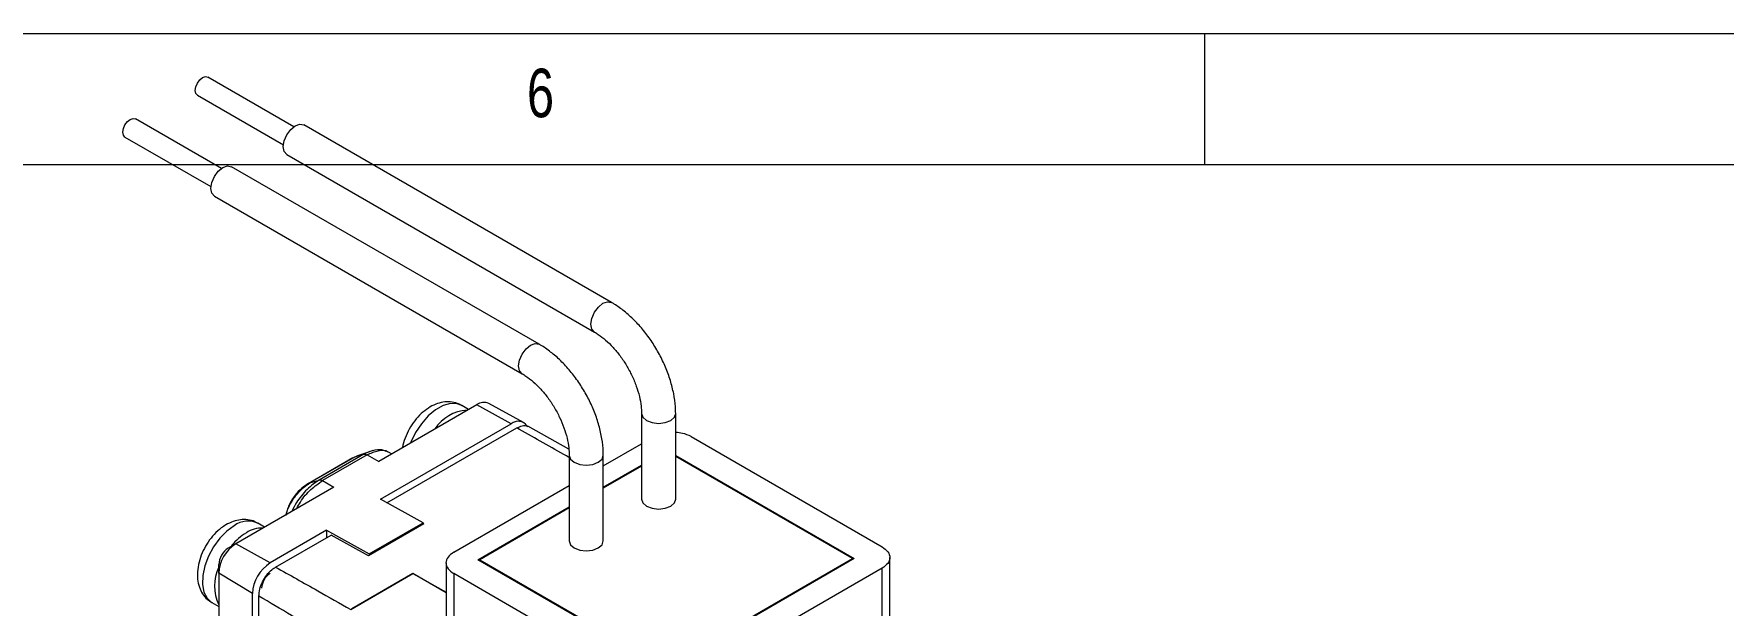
# Model space of a CAD drawing. Header units: inches. Extents: x 0.2 to 16.3, y 0.2 to 11.5.
# Drawn here: x 10.447 to 12.983, y 10.638 to 11.496 of the extents above; entities that cross this region are included whole.
import ezdxf

# ---------------------------------------------------------------- set-up
doc = ezdxf.new("R2010")
doc.units = ezdxf.units.IN
doc.header["$MEASUREMENT"] = 0
doc.styles.add('SLDTEXTSTYLE1', font='TXT', dxfattribs={"width": 0.75})

msp = doc.modelspace()

# ---------------------------------------------------------------- linework, layer by layer
at = {"color": 7, "linetype": 'Continuous', "lineweight": 18}
for p, q in [((16.3386, 11.4961), (0.1969, 11.4961)), ((12.2047, 11.4961), (12.2047, 11.2992)), ((10.8377, 11.3565), (10.7086, 11.431)), ((10.6929, 11.4037), (10.822, 11.3292)), ((10.7292, 11.2938), (10.6001, 11.3683)), ((10.5843, 11.341), (10.7134, 11.2665)), ((11.3146, 11.0925), (10.8527, 11.3592)), ((10.8271, 11.3148), (11.289, 11.0482)), ((16.1516, 11.2992), (0.3937, 11.2992)), ((11.206, 11.0299), (10.7442, 11.2965)), ((10.7186, 11.2522), (11.1804, 10.9855)), ((11.1125, 10.9391), (10.9651, 10.854)), ((11.1001, 10.932), (11.0899, 10.9379)), ((11.164, 10.9104), (11.1125, 10.9391)), ((11.1825, 10.9124), (11.1303, 10.9411)), ((10.9677, 10.7971), (11.164, 10.9104)), ((11.2506, 10.8722), (11.1888, 10.9066)), ((11.3597, 10.9257), (11.3597, 10.7971)), ((11.4109, 10.7971), (11.4109, 10.9257)), ((10.9775, 10.7917), (11.1723, 10.9041)), ((11.3023, 10.8473), (11.3597, 10.8804)), ((11.434, 10.8911), (11.7208, 10.7256)), ((10.9264, 10.8592), (10.8591, 10.8203)), ((10.929, 10.8603), (10.8619, 10.8216)), ((10.9428, 10.8646), (10.8757, 10.8258)), ((10.9477, 10.8637), (10.8807, 10.825)), ((10.9341, 10.8628), (10.9261, 10.859)), ((10.9428, 10.8646), (10.929, 10.8603)), ((10.9511, 10.8685), (10.9376, 10.864)), ((10.9477, 10.8637), (10.9651, 10.854)), ((10.9565, 10.8703), (10.9527, 10.869)), ((10.9845, 10.8653), (10.9796, 10.868)), ((11.2511, 10.863), (11.2511, 10.7345)), ((11.3023, 10.7345), (11.3023, 10.863)), ((11.4109, 10.8627), (11.679, 10.7079)), ((11.6762, 10.7079), (11.4109, 10.8611)), ((11.3023, 10.8151), (11.3597, 10.8483)), ((11.3597, 10.8466), (11.3023, 10.8135)), ((10.898, 10.8153), (10.7506, 10.7302)), ((10.8619, 10.8216), (10.8757, 10.8258)), ((10.8807, 10.825), (10.898, 10.8153)), ((11.0777, 10.7176), (11.2511, 10.8177)), ((11.0318, 10.7615), (10.9677, 10.7971)), ((11.1139, 10.7063), (11.2511, 10.7856)), ((11.2511, 10.784), (11.1167, 10.7063)), ((10.7939, 10.7552), (10.7836, 10.7611)), ((10.8267, 10.7773), (10.8255, 10.7735)), ((11.0331, 10.7603), (10.9496, 10.7121)), ((10.951, 10.7149), (11.0318, 10.7615)), ((11.0318, 10.7615), (11.0318, 10.7595)), ((11.0318, 10.7611), (11.0331, 10.7603)), ((10.7506, 10.7302), (10.7394, 10.7236)), ((10.8021, 10.7015), (10.7506, 10.7302)), ((10.887, 10.7505), (10.8021, 10.7015)), ((10.8104, 10.6952), (10.894, 10.7434)), ((10.887, 10.7505), (10.951, 10.7149)), ((10.887, 10.7505), (10.887, 10.7394)), ((10.9496, 10.7121), (10.894, 10.7434)), ((10.951, 10.7149), (10.951, 10.7129)), ((11.3951, 10.544), (11.1139, 10.7063)), ((11.1167, 10.7047), (11.1167, 10.7063)), ((11.1167, 10.7063), (11.3951, 10.5456)), ((11.3951, 10.5456), (11.6762, 10.7079)), ((11.679, 10.7079), (11.3951, 10.544)), ((11.6762, 10.7063), (11.6762, 10.7079)), ((11.7323, 10.5961), (11.7323, 10.7095)), ((10.725, 10.6859), (10.7252, 10.6989)), ((10.725, 10.6859), (10.725, 10.5091)), ((10.7756, 10.6557), (10.725, 10.6859)), ((10.9232, 10.6317), (11.0164, 10.6856)), ((11.0164, 10.6854), (10.9246, 10.6324)), ((11.0164, 10.6856), (11.0662, 10.6576)), ((11.0164, 10.6854), (11.0164, 10.6856)), ((11.0662, 10.6567), (11.0164, 10.6854)), ((11.0662, 10.7016), (11.0662, 10.5633)), ((11.3644, 10.5199), (11.0777, 10.6854)), ((11.0777, 10.6854), (11.0777, 10.5472)), ((11.7208, 10.6935), (11.4201, 10.5199)), ((11.7208, 10.581), (11.7208, 10.6935)), ((10.7756, 10.4852), (10.7756, 10.6557)), ((10.7853, 10.4827), (10.7853, 10.6516)), ((10.7147, 10.6418), (10.725, 10.6359))]:
    msp.add_line(p, q, dxfattribs=at)
at = {"color": 8, "linetype": 'Continuous', "lineweight": 18}
for p, q in [((10.929, 10.8603), (10.9342, 10.8626)), ((10.8597, 10.8201), (10.8619, 10.8216))]:
    msp.add_line(p, q, dxfattribs=at)
at = {"color": 7, "linetype": 'Continuous', "lineweight": 18, "flags": 128}
for points in [[(10.6929, 11.4037), (10.6929, 11.4037), (10.6905, 11.4065), (10.6896, 11.4109), (10.6905, 11.4163), (10.6929, 11.4219), (10.6965, 11.4268), (10.7007, 11.4302), (10.705, 11.4317), (10.7086, 11.431)], [(10.5843, 11.341), (10.5843, 11.341), (10.5819, 11.3438), (10.581, 11.3482), (10.5819, 11.3537), (10.5843, 11.3592), (10.5879, 11.3641), (10.5922, 11.3675), (10.5964, 11.369), (10.6001, 11.3683)], [(10.8218, 11.3266), (10.8232, 11.3353), (10.8271, 11.3444), (10.833, 11.3523), (10.8399, 11.3579), (10.8469, 11.3603), (10.8527, 11.3592)], [(10.8271, 11.3148), (10.8271, 11.3148), (10.8232, 11.3194), (10.8218, 11.3266)], [(10.7133, 11.2639), (10.7147, 11.2727), (10.7186, 11.2817), (10.7244, 11.2896), (10.7314, 11.2952), (10.7383, 11.2976), (10.7442, 11.2965)], [(10.7186, 11.2522), (10.7186, 11.2522), (10.7147, 11.2567), (10.7133, 11.2639)], [(11.3597, 10.7971), (11.3617, 10.7915), (11.3672, 10.7867)], [(11.3672, 10.7867), (11.3755, 10.7835), (11.3853, 10.7824), (11.3951, 10.7835), (11.4034, 10.7867), (11.409, 10.7915), (11.4109, 10.7971)], [(11.2511, 10.7345), (11.2531, 10.7288), (11.2586, 10.724)], [(11.2586, 10.724), (11.2669, 10.7208), (11.2767, 10.7197), (11.2865, 10.7208), (11.2948, 10.724), (11.3004, 10.7288), (11.3023, 10.7345)]]:
    msp.add_lwpolyline(points, dxfattribs=at)
at = {"color": 8, "linetype": 'Continuous', "lineweight": 18, "flags": 128}
for points in [[(11.2837, 11.0599), (11.2851, 11.0687), (11.289, 11.0778), (11.2949, 11.0857), (11.3018, 11.0913), (11.3087, 11.0937), (11.3146, 11.0925), (11.3146, 11.0925)], [(11.2889, 11.0482), (11.2851, 11.0527), (11.2837, 11.0599)], [(11.1751, 10.9973), (11.1765, 11.006), (11.1804, 11.0151), (11.1863, 11.023), (11.1932, 11.0286), (11.2001, 11.031), (11.206, 11.0299), (11.206, 11.0299)], [(11.1804, 10.9856), (11.1765, 10.9901), (11.1751, 10.9973)], [(11.0899, 10.9379), (11.0827, 10.9406), (11.0727, 10.9408), (11.0617, 10.9377), (11.0504, 10.9313), (11.0394, 10.9221), (11.0292, 10.9105), (11.0204, 10.8972), (11.0136, 10.8829), (11.0131, 10.8818)], [(11.3597, 10.9257), (11.3617, 10.9201), (11.3672, 10.9153)], [(11.3672, 10.9153), (11.3755, 10.9121), (11.3853, 10.9109), (11.3951, 10.9121), (11.4034, 10.9153), (11.409, 10.9201), (11.4109, 10.9257), (11.4109, 10.9257)], [(11.2511, 10.863), (11.2531, 10.8574), (11.2586, 10.8526)], [(11.2586, 10.8526), (11.2669, 10.8494), (11.2767, 10.8483), (11.2865, 10.8494), (11.2948, 10.8526), (11.3004, 10.8574), (11.3023, 10.863), (11.3023, 10.8631)], [(10.7484, 10.7573), (10.7372, 10.7491), (10.7267, 10.7384), (10.7173, 10.7256), (10.7097, 10.7116), (10.7042, 10.697), (10.7011, 10.6826), (10.7006, 10.6693), (10.7027, 10.6577), (10.7074, 10.6485), (10.7143, 10.6421), (10.7147, 10.6418)]]:
    msp.add_lwpolyline(points, dxfattribs=at)
at = {"color": 7, "linetype": 'Continuous', "lineweight": 18}
for centre, radius, start, end in [((11.1009, 10.8693), 0.0614, 92.9428, 147.0518), ((11.1231, 10.9243), 0.0183, 66.728, 125.5268), ((11.1744, 10.8979), 0.0163, 35.3405, 129.6042), ((10.7895, 10.7128), 0.0411, 87.2689, 123.9875), ((10.7805, 10.6834), 0.0556, 122.6055, 177.3945), ((10.8154, 10.6686), 0.0923, 122.0085, 140.2843), ((10.7561, 10.6975), 0.031, 122.6055, 177.3945), ((10.7841, 10.6667), 0.0654, 154.4004, 205.3223), ((10.8331, 10.653), 0.0575, 122.6055, 177.3945), ((10.817, 10.6624), 0.0276, 122.6055, 177.3945)]:
    msp.add_arc(centre, radius, start, end, dxfattribs=at)
at = {"color": 8, "linetype": 'Continuous', "lineweight": 18}
msp.add_arc((10.7692, 10.7302), 0.0342, 65.0222, 127.4584, dxfattribs=at)
at = {"color": 7, "linetype": 'Continuous', "lineweight": 18}
for points, knots in [([(11.4109, 10.9257), (11.4108, 10.9292), (11.4106, 10.9389), (11.4083, 10.9556), (11.4033, 10.9755), (11.396, 10.9954), (11.3867, 11.0148), (11.3757, 11.0333), (11.363, 11.0506), (11.3489, 11.0662), (11.334, 11.0796), (11.3224, 11.0879), (11.3159, 11.0918), (11.3146, 11.0925)], [0, 0, 0, 0, 0.056053, 0.159181, 0.261988, 0.364418, 0.466542, 0.568574, 0.670768, 0.773337, 0.876581, 0.974903, 1, 1, 1, 1]), ([(11.289, 11.0482), (11.2909, 11.0471), (11.2964, 11.0437), (11.3059, 11.0363), (11.317, 11.0254), (11.3277, 11.0125), (11.3373, 10.9982), (11.3455, 10.9828), (11.3521, 10.967), (11.3567, 10.9515), (11.3593, 10.9375), (11.3596, 10.9294), (11.3597, 10.9257)], [0, 0, 0, 0, 0.054404, 0.159214, 0.265153, 0.372201, 0.480027, 0.588205, 0.696242, 0.803585, 0.909808, 1, 1, 1, 1]), ([(11.3023, 10.863), (11.3023, 10.8665), (11.302, 10.8762), (11.2997, 10.8929), (11.2947, 10.9129), (11.2874, 10.9328), (11.2782, 10.9521), (11.2671, 10.9706), (11.2544, 10.9879), (11.2404, 11.0035), (11.2255, 11.0169), (11.2138, 11.0252), (11.2073, 11.0291), (11.206, 11.0299)], [0, 0, 0, 0, 0.0560528, 0.159181, 0.261988, 0.3644183, 0.4665419, 0.5685739, 0.6707675, 0.7733372, 0.8765809, 0.9749026, 1, 1, 1, 1]), ([(11.1804, 10.9855), (11.1823, 10.9844), (11.1878, 10.9811), (11.1973, 10.9736), (11.2085, 10.9627), (11.2191, 10.9499), (11.2287, 10.9355), (11.237, 10.9201), (11.2435, 10.9043), (11.2481, 10.8889), (11.2507, 10.8748), (11.251, 10.8667), (11.2511, 10.863)], [0, 0, 0, 0, 0.054404, 0.159214, 0.265153, 0.372201, 0.480027, 0.588205, 0.696242, 0.803585, 0.909808, 1, 1, 1, 1]), ([(11.0899, 10.9374), (11.0878, 10.9387), (11.0824, 10.9419), (11.0725, 10.9437), (11.0614, 10.9432), (11.0503, 10.94), (11.0393, 10.9342), (11.0287, 10.9259), (11.019, 10.9151), (11.0106, 10.9026), (11.0045, 10.889), (11.0011, 10.8794), (11.0006, 10.8746), (11.0006, 10.8746)], [0, 0, 0, 0, 0.0631402, 0.1559273, 0.2474859, 0.3422648, 0.4434531, 0.5512867, 0.6621956, 0.7732145, 0.8847838, 0.9981282, 1, 1, 1, 1]), ([(11.1723, 10.9041), (11.1751, 10.9054), (11.1808, 10.9079), (11.1868, 10.908), (11.1892, 10.9061), (11.1897, 10.9057)], [0, 0, 0, 0, 0.436701, 0.873404, 1, 1, 1, 1]), ([(11.434, 10.8911), (11.43, 10.8931), (11.4232, 10.8964), (11.4145, 10.897), (11.4109, 10.8973)], [0, 0, 0, 0, 0.592667, 1, 1, 1, 1]), ([(10.9342, 10.8626), (10.9351, 10.8631), (10.9364, 10.8638), (10.9374, 10.8639), (10.9377, 10.8639)], [0, 0, 0, 0, 0.763439, 1, 1, 1, 1]), ([(10.9757, 10.8689), (10.9738, 10.8698), (10.9681, 10.8725), (10.9607, 10.871), (10.9556, 10.87)], [0, 0, 0, 0, 0.321883, 1, 1, 1, 1]), ([(10.8598, 10.8207), (10.8564, 10.8185), (10.8491, 10.8138), (10.8388, 10.8027), (10.8315, 10.791), (10.8272, 10.7806), (10.8263, 10.7753), (10.8258, 10.7726)], [0, 0, 0, 0, 0.20444, 0.43169, 0.692093, 0.838771, 1, 1, 1, 1]), ([(10.7356, 10.7586), (10.7334, 10.7571), (10.7272, 10.7531), (10.7181, 10.7447), (10.7089, 10.7331), (10.7014, 10.7201), (10.696, 10.706), (10.6929, 10.6915), (10.6928, 10.6777), (10.6954, 10.6653), (10.7004, 10.655), (10.7069, 10.6469), (10.7125, 10.6435), (10.715, 10.6421)], [0, 0, 0, 0, 0.059158, 0.159777, 0.260433, 0.361177, 0.462945, 0.566854, 0.674489, 0.766069, 0.852063, 0.934835, 1, 1, 1, 1]), ([(10.7833, 10.7608), (10.782, 10.7617), (10.7776, 10.7647), (10.7686, 10.7666), (10.7576, 10.7667), (10.7464, 10.7642), (10.7393, 10.7605), (10.7356, 10.7586)], [0, 0, 0, 0, 0.093903, 0.316946, 0.534842, 0.758343, 1, 1, 1, 1]), ([(10.7853, 10.6516), (10.7855, 10.655), (10.7861, 10.6619), (10.7904, 10.6731), (10.7968, 10.6834), (10.8039, 10.6909), (10.8086, 10.694), (10.8104, 10.6952)], [0, 0, 0, 0, 0.214702, 0.429404, 0.644089, 0.858766, 1, 1, 1, 1]), ([(10.8104, 10.6952), (10.8315, 10.6834), (10.8691, 10.6622), (10.9067, 10.641), (10.9232, 10.6317)], [0, 0, 0, 0, 0.560004, 1, 1, 1, 1]), ([(10.8966, 10.5857), (10.8758, 10.598), (10.8387, 10.62), (10.8016, 10.642), (10.7853, 10.6516)], [0, 0, 0, 0, 0.560005, 1, 1, 1, 1])]:
    msp.add_open_spline(points, degree=3, knots=knots, dxfattribs=at)
at = {"color": 8, "linetype": 'Continuous', "lineweight": 18}
for points, knots in [([(11.2511, 10.8598), (11.2484, 10.8614), (11.2222, 10.8762), (11.1959, 10.8909), (11.1723, 10.9041)], [0, 0, 0, 0, 0.105581, 1, 1, 1, 1]), ([(10.9556, 10.8697), (10.9543, 10.8695), (10.9503, 10.8686), (10.9458, 10.8662), (10.9428, 10.8646)], [0, 0, 0, 0, 0.317534, 1, 1, 1, 1]), ([(10.9477, 10.8637), (10.9533, 10.8662), (10.9646, 10.8713), (10.9757, 10.8714), (10.9791, 10.868), (10.9794, 10.8676)], [0, 0, 0, 0, 0.466349, 0.949327, 1, 1, 1, 1]), ([(10.8264, 10.774), (10.8268, 10.7757), (10.8277, 10.78), (10.831, 10.7873), (10.8355, 10.7953), (10.8422, 10.8047), (10.8513, 10.8145), (10.8586, 10.8193), (10.8619, 10.8216)], [0, 0, 0, 0, 0.104163, 0.258144, 0.403502, 0.540616, 0.78707, 1, 1, 1, 1]), ([(10.8757, 10.8258), (10.8727, 10.8239), (10.8666, 10.82), (10.8575, 10.8119), (10.8491, 10.8026), (10.8407, 10.7915), (10.8369, 10.7833), (10.8348, 10.7788)], [0, 0, 0, 0, 0.19296, 0.385154, 0.577278, 0.769651, 1, 1, 1, 1]), ([(10.842, 10.783), (10.8438, 10.7863), (10.8493, 10.797), (10.8632, 10.8128), (10.8749, 10.821), (10.8807, 10.825)], [0, 0, 0, 0, 0.188477, 0.6002221, 1, 1, 1, 1])]:
    msp.add_open_spline(points, degree=3, knots=knots, dxfattribs=at)
at = {"color": 7, "linetype": 'Continuous', "lineweight": 18}
for points in [[(10.9428, 10.8646), (10.9436, 10.8647), (10.9451, 10.8649), (10.9468, 10.8641), (10.9477, 10.8637)], [(10.8757, 10.8258), (10.8765, 10.826), (10.878, 10.8262), (10.8798, 10.8254), (10.8807, 10.825)], [(11.0777, 10.7176), (11.0745, 10.7152), (11.068, 10.7105), (11.0652, 10.7015), (11.068, 10.6925), (11.0745, 10.6878), (11.0777, 10.6854)], [(11.7208, 10.7256), (11.724, 10.7233), (11.7305, 10.7186), (11.7332, 10.7095), (11.7305, 10.7005), (11.724, 10.6958), (11.7208, 10.6935)]]:
    msp.add_open_spline(points, degree=3, dxfattribs=at)

# ---------------------------------------------------------------- texts
at = {"color": 7, "linetype": 'Continuous', "lineweight": 0, "insert": (11.1877, 11.4436), "char_height": 0.0729, "attachment_point": 1, "style": 'SLDTEXTSTYLE1'}
msp.add_mtext('6', dxfattribs=at)

doc.saveas('drawing.dxf')
